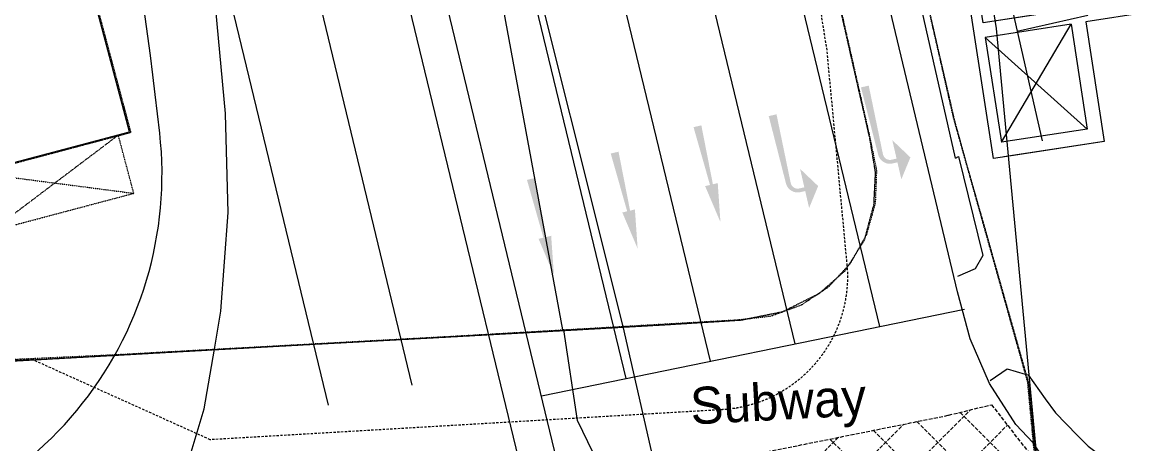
# Model space of a CAD drawing. Header units: millimetres. Extents: x 833924389 to 835767163, y 817400000 to 818811854.
# Drawn here: x 835332009 to 835377054, y 818243131 to 818260227 of the extents above; entities that cross this region are included whole.
import ezdxf

# ---------------------------------------------------------------- set-up
doc = ezdxf.new("R2010")
doc.units = ezdxf.units.MM
doc.header["$LTSCALE"] = 10
doc.header["$MEASUREMENT"] = 0
for name, pattern in [('11nw24d$1$DGN Style 5', [1.174922, 0.503538, -0.671384]), ('DGN Style 2', [15.39188, 9.235128, -6.156752]), ('DGN Style 3', [21.548632, 15.39188, -6.156752]), ('HIDDEN', [0.375, 0.25, -0.125])]:
    doc.linetypes.add(name, pattern=pattern)
doc.layers.add('01_Base_Plan', color=5, linetype='Continuous', lineweight=5)
doc.styles.add('11nw24d$0$Style-WORKING', font='WORKING.shx')

msp = doc.modelspace()

# ---------------------------------------------------------------- hatches: boundary and pattern name
at = {"layer": '01_Base_Plan'}
for points in [[(835368034, 818254746), (835367667, 818253856), (835367508, 818254545), (835367308, 818254499), (835367308, 818254499, -0.407777), (835366728, 818254852), (835366728, 818254851), (835366029, 818257583), (835366345, 818257656), (835366920, 818254874), (835366920, 818254874, 0.420769), (835367271, 818254650), (835367271, 818254650), (835367473, 818254696), (835367299, 818255445)], [(835364293, 818253582), (835363926, 818252692), (835363767, 818253381), (835363567, 818253335), (835363567, 818253335, -0.407777), (835362987, 818253687), (835362987, 818253687), (835362288, 818256419), (835362604, 818256492), (835363179, 818253710), (835363179, 818253710, 0.420769), (835363530, 818253485), (835363530, 818253485), (835363732, 818253532), (835363559, 818254281)], [(835359709, 818253580), (835359906, 818253627), (835359239, 818255970), (835359555, 818256045), (835360024, 818253655), (835360220, 818253703), (835360330, 818252118)], [(835356350, 818252511), (835356547, 818252558), (835355880, 818254901), (835356196, 818254977), (835356665, 818252587), (835356861, 818252634), (835356971, 818251049)], [(835352953, 818251442), (835353149, 818251490), (835352482, 818253832), (835352798, 818253908), (835353267, 818251518), (835353464, 818251565), (835353574, 818249980)]]:
    msp.add_hatch(color=256, dxfattribs=at).paths.add_polyline_path(points)

# ---------------------------------------------------------------- linework, layer by layer
at = {"layer": '01_Base_Plan', "linetype": 'HIDDEN', "ltscale": 10}
for p, q in [((835336419, 818255765), (835310739, 818351962)), ((835368009, 818264134), (835369022, 818259693)), ((835365610, 818258936), (835364608, 818263382)), ((835369022, 818259693), (835369810, 818256275)), ((835366391, 818255512), (835365610, 818258936)), ((835369810, 818256275), (835370298, 818254506)), ((835322230, 818251995), (835336419, 818255765)), ((835366621, 818254129), (835366391, 818255512)), ((835370298, 818254506), (835370918, 818252334)), ((835366557, 818252840), (835366621, 818254129)), ((835366174, 818251395), (835366557, 818252840)), ((835370918, 818252334), (835372809, 818245646)), ((835365387, 818250151), (835366174, 818251395)), ((835364339, 818249230), (835365387, 818250151)), ((835362862, 818248493), (835364339, 818249230)), ((835358039, 818247959), (835361178, 818248152)), ((835361178, 818248152), (835362862, 818248493)), ((835348950, 818247449), (835353515, 818247702)), ((835353515, 818247702), (835358039, 818247959)), ((835344265, 818247196), (835348950, 818247449)), ((835335282, 818246695), (835339757, 818246948)), ((835339757, 818246948), (835344265, 818247196)), ((835330771, 818246444), (835335282, 818246695)), ((835372809, 818245646), (835373302, 818240509))]:
    msp.add_line(p, q, dxfattribs=at)
at = {"layer": '01_Base_Plan', "linetype": 'Continuous'}
for p, q in [((835370981, 818260202), (835368859, 818273960)), ((835377504, 818261208), (835370981, 818260202)), ((835375472, 818260895), (835370981, 818260202)), ((835374552, 818260146), (835371073, 818259609)), ((835371728, 818255360), (835374552, 818260146)), ((835372368, 818259863), (835373380, 818255414)), ((835374552, 818260146), (835375208, 818255896)), ((835375145, 818260238), (835375892, 818255395)), ((835375208, 818255896), (835371073, 818259609)), ((835371073, 818259609), (835371728, 818255360)), ((835375208, 818255896), (835371728, 818255360)), ((835375892, 818255395), (835371819, 818254767))]:
    msp.add_line(p, q, dxfattribs=at)
at = {"layer": '01_Base_Plan', "linetype": '11nw24d$1$DGN Style 5'}
for p, q in [((835336534, 818253289), (835335907, 818255651)), ((835330735, 818251749), (835336534, 818253289))]:
    msp.add_line(p, q, dxfattribs=at)
at = {"layer": '01_Base_Plan'}
msp.add_line((835353070, 818245069), (835370223, 818248584), dxfattribs=at)
at = {"layer": '01_Base_Plan', "linetype": 'DGN Style 2'}
for p, q in [((835318532, 818245671), (835332393, 818246585)), ((835339633, 818243296), (835332393, 818246558)), ((835360397, 818244514), (835339633, 818243296)), ((835360397, 818244514), (835339633, 818243296))]:
    msp.add_line(p, q, dxfattribs=at)
at = {"layer": '01_Base_Plan', "linetype": 'DGN Style 3'}
for p, q in [((835369581, 818244289), (835371324, 818244717)), ((835339948, 818213985), (835370470, 818244507)), ((835358004, 818241961), (835369581, 818244289)), ((835370048, 818244404), (835375807, 818238645)), ((835339675, 818215834), (835367765, 818243924)), ((835340220, 818212136), (835371970, 818243886)), ((835366533, 818243676), (835375807, 818234402)), ((835368299, 818244031), (835375807, 818236524)), ((835339403, 818217683), (835365110, 818243390)), ((835364767, 818243321), (835375807, 818232281))]:
    msp.add_line(p, q, dxfattribs=at)
at = {"layer": '01_Base_Plan', "linetype": 'Continuous', "flags": 128}
for points in [[(835339724, 818319492), (835343188, 818303295), (835346024, 818290038), (835349096, 818276834), (835352084, 818265016), (835356368, 818247892), (835357784, 818241655), (835357904, 818241127), (835357643, 818240790), (835357223, 818240712), (835356160, 818241557), (835356081, 818241621), (835355168, 818242760), (835354530, 818244073), (835353974, 818247754), (835353941, 818247752), (835351169, 818262751), (835346465, 818281383), (835346432, 818281528), (835344483, 818289936), (835342440, 818298327), (835340323, 818306698), (835317231, 818393430)], [(835322182, 818252022), (835336357, 818255787), (835326874, 818291498), (835317308, 818327446), (835310802, 818351927), (835300561, 818349217), (835299492, 818348934), (835296616, 818348173), (835307941, 818305585), (835322182, 818252022)], [(835375022, 818241272), (835373937, 818242152), (835373337, 818242682), (835373011, 818243167), (835372304, 818243909), (835371245, 818245577), (835370453, 818247388), (835369947, 818249298), (835358656, 818296519), (835358161, 818298054), (835357740, 818299965), (835357783, 818301308), (835357983, 818302316), (835358591, 818303631), (835359491, 818304766), (835360633, 818305658), (835361786, 818306144), (835361924, 818306209), (835361985, 818306224), (835368610, 818307805)], [(835331266, 818230415), (835333187, 818232480), (835334905, 818234716), (835335973, 818236414), (835336406, 818237104), (835337620, 818239492), (835338615, 818241979), (835339386, 818244544), (835339803, 818246968), (835340068, 818248503), (835340357, 818252509), (835340251, 818256512), (835340251, 818256524), (835339740, 818262061), (835338855, 818267550), (835336266, 818269016), (835332123, 818284626), (835326725, 818304515)], [(835369858, 818254714), (835361633, 818291020), (835360976, 818293905)], [(835365125, 818291672), (835368181, 818278253), (835368419, 818277206), (835369069, 818274352), (835372368, 818259863)], [(835372367, 818259865), (835375237, 818260515), (835375026, 818261449), (835374809, 818262411), (835374562, 818263510), (835374334, 818264521), (835374077, 818265661), (835373821, 818266795), (835373567, 818267926), (835373318, 818269030), (835373059, 818270177), (835372804, 818271311), (835372659, 818271953)], [(835369858, 818254714), (835369981, 818254779), (835370973, 818250764), (835370664, 818250232), (835369947, 818249920)], [(835371265, 818245697), (835371953, 818246168), (835372690, 818245959), (835372808, 818245926), (835373504, 818244958), (835373915, 818244386), (835374804, 818243481), (835375243, 818243034), (835375854, 818242577), (835376249, 818242282), (835376761, 818241899), (835376984, 818241123), (835376605, 818240369), (835376588, 818240335)]]:
    msp.add_lwpolyline(points, dxfattribs=at)
at = {"layer": '01_Base_Plan', "flags": 128}
for points in [[(835310859, 818377117), (835327639, 818314084), (835339078, 818266784), (835344417, 818244691)], [(835314539, 818376868), (835331041, 818314907), (835342480, 818267606), (835347819, 818245513)], [(835366794, 818247881), (835360948, 818272071), (835345207, 818337159)], [(835363363, 818247178), (835357546, 818271248), (835341784, 818336423)], [(835359932, 818246475), (835354144, 818270426), (835338338, 818335782)], [(835356501, 818245772), (835350742, 818269603), (835338503, 818320212)], [(835352443, 818241278), (835345882, 818268428), (835334443, 818315730)], [(835353901, 818241631), (835347340, 818268781), (835335901, 818316082)], [(835374068, 818233033), (835371531, 818259968), (835366316, 818292920), (835364182, 818306769)], [(835374068, 818233033), (835371531, 818259968), (835366316, 818292920), (835364182, 818306769)], [(835371245, 818245577), (835370453, 818247388), (835369947, 818249298), (835358656, 818296519), (835358161, 818298054), (835357740, 818299965), (835357783, 818301308), (835357983, 818302316), (835358591, 818303631), (835359491, 818304766), (835360633, 818305658), (835361785, 818306144)], [(835365614, 818292225), (835369294, 818292793), (835372121, 818274463), (835375382, 818274966), (835377595, 818260615), (835375145, 818260238), (835375892, 818255395), (835372394, 818254855), (835371401, 818254702), (835365614, 818292225)], [(835375022, 818241272), (835373937, 818242152), (835373337, 818242682), (835373011, 818243167), (835372304, 818243909), (835371245, 818245577)]]:
    msp.add_lwpolyline(points, dxfattribs=at)
at = {"layer": '01_Base_Plan', "linetype": 'DGN Style 2', "flags": 128}
msp.add_lwpolyline([(835352749, 818335221), (835353320, 818331665), (835359455, 818291848), (835364639, 818259099), (835365451, 818250448)], dxfattribs=at)
at = {"layer": '01_Base_Plan', "linetype": '11nw24d$1$DGN Style 5', "flags": 128}
for points in [[(835329840, 818246475), (835335856, 818246750), (835335943, 818246755), (835337356, 818246835), (835339803, 818246968), (835342500, 818247115), (835342615, 818247121), (835342701, 818247126), (835349473, 818247495), (835350000, 818247525), (835353629, 818247734), (835353941, 818247752), (835353974, 818247754), (835356078, 818247875), (835356368, 818247892), (835356432, 818247896), (835361051, 818248162), (835361970, 818248265), (835362367, 818248310), (835363611, 818248762), (835364714, 818249494), (835365615, 818250464), (835366263, 818251619), (835366621, 818252893), (835366671, 818254216), (835366408, 818255514), (835357855, 818293266), (835357198, 818296151), (835358656, 818296519), (835360225, 818296916), (835360514, 818296989)], [(835369069, 818274352), (835368076, 818274108), (835367218, 818273452), (835366639, 818272540), (835366410, 818271485), (835366488, 818270932), (835366560, 818270415), (835367192, 818267649), (835368222, 818263138), (835369776, 818256336), (835370212, 818254784), (835372690, 818245959), (835372778, 818245647), (835373011, 818243167), (835375459, 818217135), (835376070, 818210302), (835375990, 818209000)], [(835330735, 818251749), (835333329, 818253706), (835335907, 818255651)], [(835330104, 818254126), (835333329, 818253706), (835336534, 818253289)]]:
    msp.add_lwpolyline(points, dxfattribs=at)
at = {"layer": '01_Base_Plan', "linetype": 'DGN Style 3', "flags": 128}
msp.add_lwpolyline([(835371324, 818244717), (835373586, 818241802), (835375807, 818240290)], dxfattribs=at)
at = {"layer": '01_Base_Plan'}
for centre, radius, start, end in [((835163914, 818236308), 174755, 6.38025, 14.68916), ((835322680, 818254061), 15000, 274.2173, 6.3804)]:
    msp.add_arc(centre, radius, start, end, dxfattribs=at)
at = {"layer": '01_Base_Plan', "linetype": 'DGN Style 2', "extrusion": (0, 0, -1)}
msp.add_arc((-835360081, 818249905), 5400, 174.6192, 266.6421, dxfattribs=at)

# ---------------------------------------------------------------- texts
at = {"layer": '01_Base_Plan', "linetype": 'Continuous', "style": '11nw24d$0$Style-WORKING'}
msp.add_text('Subway', height=1500, rotation=3.0623, dxfattribs=at).set_placement((835359149, 818243913))

doc.saveas('drawing.dxf')
